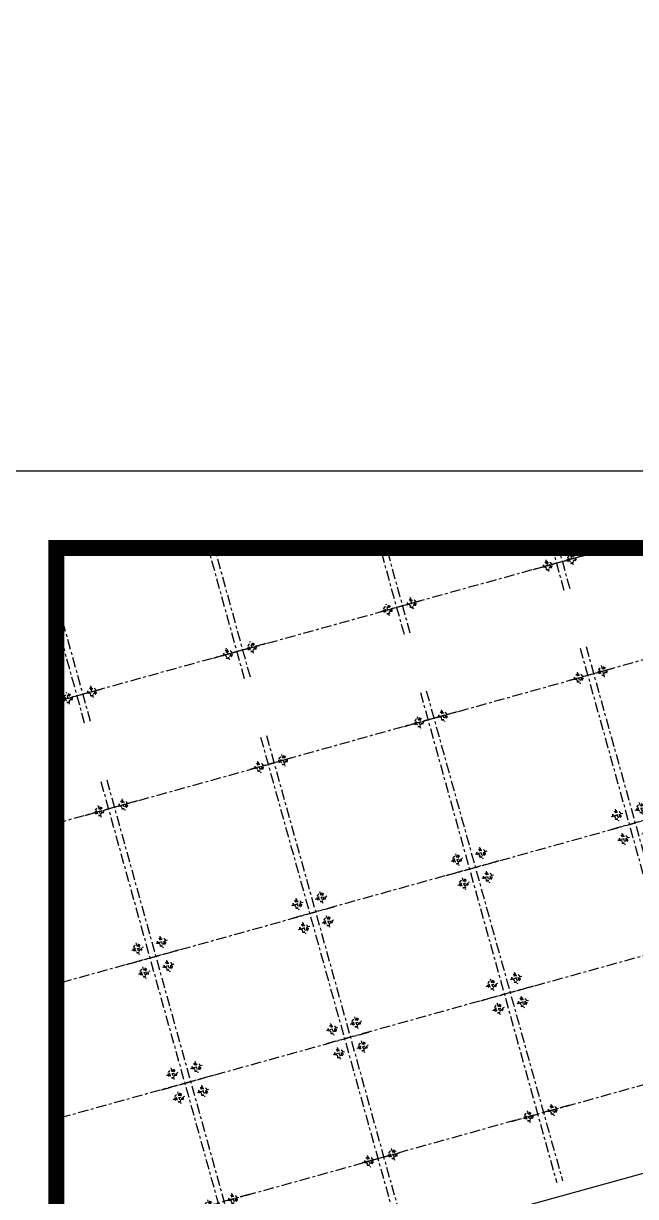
# Model space of a CAD drawing. Header units: metres. Extents: x 568006 to 1139366, y 2064802 to 4131555.
# Drawn here: x 569586.89 to 569609.03, y 2065125.82 to 2065168.24 of the extents above; entities that cross this region are included whole.
import ezdxf
from ezdxf.enums import TextEntityAlignment as Align
from ezdxf.xclip import XClip

# ---------------------------------------------------------------- set-up
doc = ezdxf.new("R2010")
doc.units = ezdxf.units.M
doc.header["$XCLIPFRAME"] = 0
for name, pattern in [('ACAD_ISO10W100', [18.5, 12, -3, 0.5, -3]), ('CENTER', [2, 1.25, -0.25, 0.25, -0.25]), ('CENTER2', [1.125, 0.75, -0.125, 0.125, -0.125]), ('HIDDEN', [0.375, 0.25, -0.125])]:
    doc.linetypes.add(name, pattern=pattern)
doc.layers.get('0').update_dxf_attribs({"linetype": 'CONTINUOUS'})
doc.layers.get('DEFPOINTS').update_dxf_attribs({"color": 152, "linetype": 'CONTINUOUS'})
for name, color, linetype, lineweight in [('-WALL', 4, 'CONTINUOUS', 35), ('A-KY HIEU', 34, 'CONTINUOUS', 20), ('E- RANH GIOI', 1, 'CENTER', 13), ('hung-demlonha', 7, 'CONTINUOUS', 15)]:
    doc.layers.add(name, color=color, linetype=linetype, lineweight=lineweight)
for name, color, linetype in [('01.AXIS', 160, 'CENTER2'), ('CDC.01.AXIS', 160, 'CENTER2'), ('datOlienke', 42, 'CONTINUOUS'), ('ghi_chu', 7, 'CONTINUOUS'), ('LogDg', 7, 'CONTINUOUS'), ('TimDg', 222, 'CONTINUOUS'), ('ViaHeS', 32, 'CONTINUOUS')]:
    doc.layers.add(name, color=color, linetype=linetype)
doc.styles.add('QH1', font='arialbd.ttf', dxfattribs={"width": 0.8})

# ---------------------------------------------------------------- blocks, each defined once
blk = doc.blocks.new('A$C758D662A')
at = {"linetype": 'HIDDEN', "ltscale": 500}
for radius in [300, 200]:
    blk.add_circle((0, 0), radius, dxfattribs=at)
at = {"layer": 'CDC.01.AXIS', "ltscale": 200}
for p, q in [((437, 0), (-437, 0)), ((0, 437), (0, -437))]:
    blk.add_line(p, q, dxfattribs=at)
blk = doc.blocks.new('MAU M1SH')
at = {"layer": '01.AXIS', "ltscale": 500}
for p, q in [((-370, 15724), (-370, -2671)), ((5410, 15724), (5410, -2671)), ((-1468, 14700), (6323, 14700)), ((-1468, 9100), (6323, 9100)), ((-1468, 4400), (6323, 4400)), ((-1575, -100), (6216, -100))]:
    blk.add_line(p, q, dxfattribs=at)
at = {"xscale": 0.5, "yscale": 0.5, "zscale": 0.5}
for p in [(-30, 14700), (5070, 14700), (-30, 9550), (5070, 9550), (-30, 8650), (5070, 8650), (-30, 4850), (5070, 4850), (-30, 3950), (5070, 3950), (-30, -100), (5070, -100)]:
    blk.add_blockref('A$C758D662A', p, dxfattribs=at)
blk = doc.blocks.new('tmbc_khub')
at = {"layer": 'datOlienke'}
blk.add_lwpolyline([(-157.667, 406.143), (-164.187, 409.512), (-267.74, 380.874), (-271.194, 374.731), (-263.002, 345.871), (-256.817, 342.394), (-150.541, 371.785), (-147.423, 377.819)], close=True, dxfattribs=at)
at = {"layer": 'LogDg'}
blk.add_lwpolyline([(-144.738, 379.217), (-154.973, 407.513, 0.391769), (-164.628, 412.503), (-271.399, 382.975, 0.416202), (-276.962, 373.08), (-268.77, 344.219, 0.412228), (-258.941, 338.693), (-150.129, 368.786, 0.43702), (-144.738, 379.217)], format="xyb", dxfattribs=at)
at = {"layer": 'TimDg', "linetype": 'ACAD_ISO10W100', "ltscale": 0.75}
blk.add_lwpolyline([(-285.764, 382.115), (-155.614, 418.108)], dxfattribs=at)
at = {"layer": 'ViaHeS'}
blk.add_lwpolyline([(-157.667, 406.143), (-164.187, 409.512), (-267.74, 380.874), (-271.194, 374.731), (-263.002, 345.871), (-256.817, 342.394), (-150.541, 371.785), (-147.423, 377.819)], close=True, dxfattribs=at)
at = {"layer": '-WALL'}
for p, xscale, yscale, zscale, rotation in [((-182.129, 401.23), -0.001, 0.001000000000000001, 0.001000000000000001, 195.2537758093427), ((-183.106, 400.961), 0.001000000000000001, 0.001000000000000001, 0.001000000000000001, 195.459023929315), ((-193.747, 398.018), -0.0009999999999999996, 0.0009999999999999994, 0.001, 195.459023933238), ((-194.672, 397.762), 0.001000000000000001, 0.001000000000000001, 0.001000000000000001, 195.4590239273867), ((-205.313, 394.821), -0.0009999999999999996, 0.0009999999999999994, 0.001, 195.459023933238), ((-168.341, 370.182), -0.001000000000000001, 0.001, 0.001000000000000001, 15.5573022503784), ((-178.977, 367.221), 0.001, 0.001, 0.001, 15.55730224645536), ((-179.902, 366.963), -0.001, 0.001, 0.001, 15.55730225230655), ((-190.537, 364.001), 0.001, 0.001, 0.001, 15.55730224645536), ((-191.462, 363.744), -0.001, 0.001, 0.001, 15.55730225230655), ((-202.103, 360.784), 0.001, 0.001, 0.001, 15.55730224645536)]:
    blk.add_blockref('MAU M1SH', p, dxfattribs=dict(at, xscale=xscale, yscale=yscale, zscale=zscale, rotation=rotation))
at = {"layer": 'hung-demlonha', "color": 7, "ltscale": 5, "style": 'QH1', "width": 0.65}
for tag, p in [('BT04', (-109.598, 191.643)), ('BT06', (-305.798, 171.199)), ('BT05', (-282.572, 137.244))]:
    blk.add_attdef(tag, text='', height=3.96, rotation=0, dxfattribs=at).set_placement(p, align=Align.CENTER)
blk = doc.blocks.new('A$C33BC4D2A')
at = {"layer": 'A-KY HIEU', "color": 0, "const_width": 1.022}
blk.add_lwpolyline([(14.345, -292.097), (14.345, -4.903), (414.985, -4.903), (414.985, -292.097)], close=True, dxfattribs=at)
at = {"layer": 'DEFPOINTS', "color": 125}
blk.add_lwpolyline([(0, -297), (420, -297), (420, 0), (0, 0)], close=True, dxfattribs=at)

msp = doc.modelspace()

# ---------------------------------------------------------------- block references
at = {"layer": 'ghi_chu'}
ref = msp.add_blockref('tmbc_khub', (569785.007, 2064761.833), dxfattribs=at)
XClip(ref).set_block_clipping_path([(-196.9317021817, 224.973894045), (-4.975069496, 387.4432126731)])

# ---------------------------------------------------------------- next in the draw order: linework, layer by layer
msp.add_lwpolyline([(569588.075, 2064986.807), (569780.032, 2064986.807), (569780.032, 2065149.276), (569588.075, 2065149.276)], close=True, dxfattribs=at)

# ---------------------------------------------------------------- next in the draw order: block references
at = {"layer": 'E- RANH GIOI', "xscale": 0.5657142857142857, "yscale": 0.5657142857142857, "zscale": 0.5657142857142857}
msp.add_blockref('A$C33BC4D2A', (569579.96, 2065152.05), dxfattribs=at)

doc.saveas('drawing.dxf')
